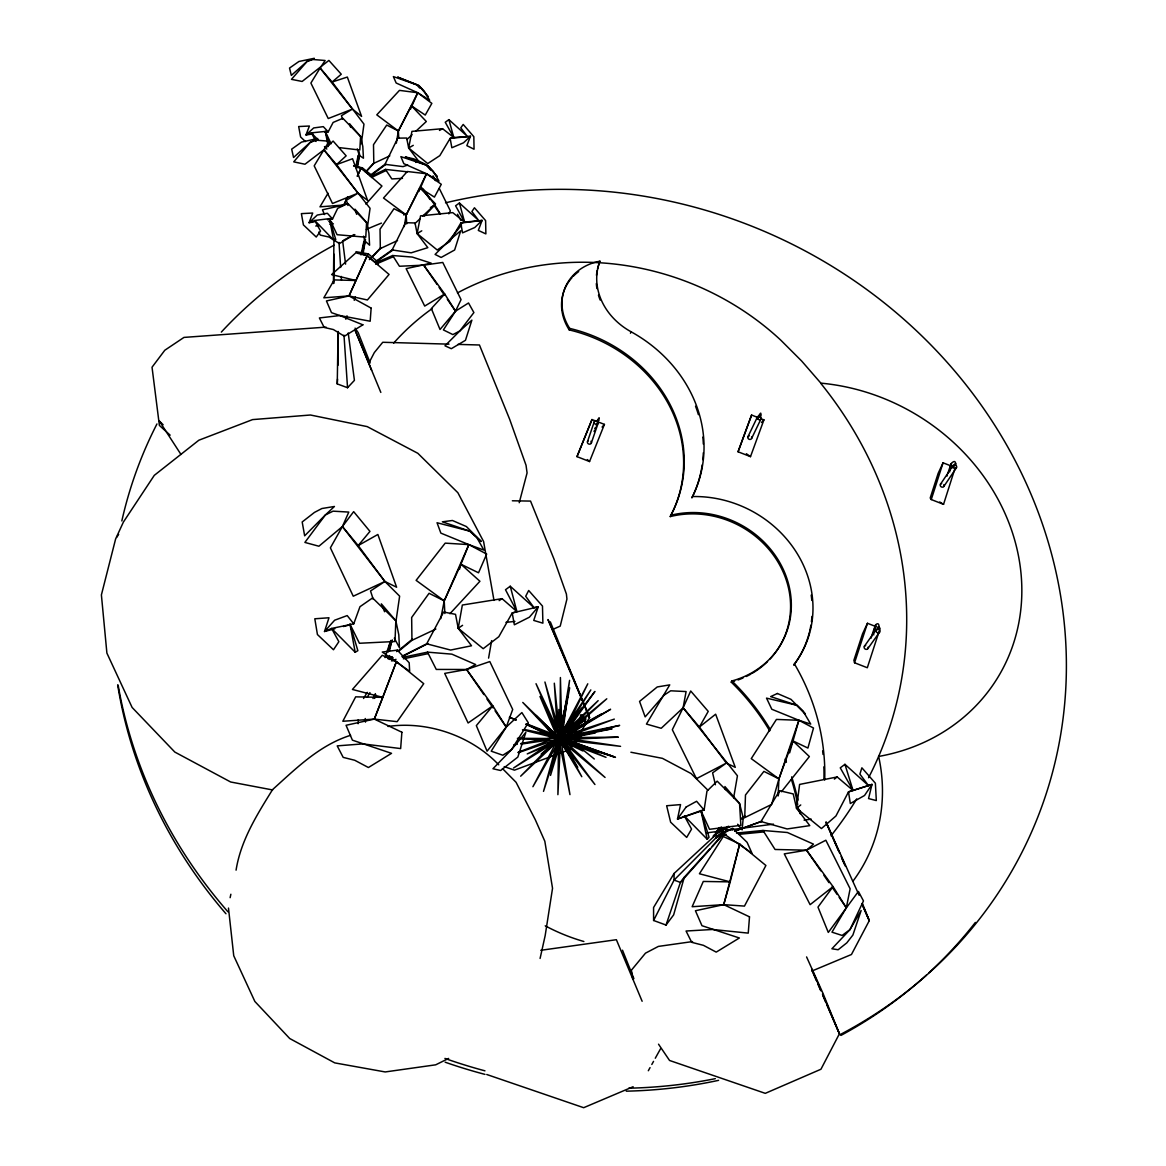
<?xml version="1.0" encoding="UTF-8"?>
<svg xmlns="http://www.w3.org/2000/svg" width="1166" height="1166" viewBox="0 0 1166 1166"><rect width="100%" height="100%" fill="white"/><g stroke="black" fill="none" stroke-linecap="round" stroke-linejoin="round"><path stroke-width="1.5" d="M558.835 739.725L558.864 709.467L560.525 735.833M558.864 739.084L541.17 754.125L560.569 740.075M333.84 283.294L334.059 254.232M560.001 726.126L560.409 677.533L561.852 731.578M333.418 283.542L333.942 238.768M337.936 365.366L338.329 331.712M558.47 746.575L557.902 794.673L560.278 744.987M348.226 332.966L354.42 380.364L347.541 387.724L337.251 383.905L338.082 331.406M558.004 739.302L558.674 739.113M580.493 719.932L580.61 716.609M581.003 719.437C585.23 716.39 578.525 721.054 581.003 719.437L581.12 716.667M581.688 718.999L581.761 716.74M582.446 716.798L582.388 718.445L583.292 717.979L558.12 736.533M358.108 723.722L358.254 719.714M583.233 716.886L584.137 718.256M337.251 383.905L337.542 379.067M878.96 629.319L879.047 626.987A64.859 7.739 -68.9 0 0 875.651 624.83A20.551 2.463 -68.7 0 0 871.075 638.152M559.593 737.029L560.7 723.911L558.15 736.883M561.05 739.186L559.869 749.986L558.951 738.836L548.224 729.785L559.082 737.393M734.682 831.169L761.966 821.258L761.004 821.534L787.123 828.953L809.787 825.63L796.538 808.198L799.599 784.427L837.173 776.95L853.046 790.446L871.979 784.441L868.553 798.564L876.322 800.576L875.375 783.217L861.878 767.811L859.896 774.122L868.553 785.665L844.942 764.328L840.263 767.855L853.046 790.446L848.498 791.874L835.935 815.996L821.447 828.56L796.538 808.198L793.201 793.929L779.588 790.679L761.004 821.534L735.425 830.833M562.857 731.825L569.576 680.361L562.493 722.731M361.271 143.739L363.967 124.121L332.121 82.014L320.096 68.051L325.154 60.501L313.129 59.51L307.197 61.317L291.325 75.396L289.532 68.065L298.933 61.477L314.281 58.3L307.197 61.317L291.471 79.346L302.125 81.46L328.885 60.428L341.259 74.216L332.121 82.014L347.337 77.058L361.591 116.411L352.453 109.079L320.096 68.051L310.885 83.048L328.244 118.538L352.453 109.079L341.463 115.682L342.44 119.063M367.159 229.104L370.059 208.306L323.886 149.802L329.176 141.203L316.511 140.212L310.273 142.325L293.57 157.497L291.675 149.161L301.557 142.092L317.72 138.492L310.273 142.325L293.73 161.855L304.967 164.231L323.886 149.802L333.112 141.071L346.156 155.836L336.551 164.61L357.977 193.192L367.567 200.348L352.54 158.736L336.551 164.61L323.886 149.802L314.193 165.834L332.485 203.482L357.977 193.192L346.404 200.261L347.949 205.478M395.872 622.003L399.632 596.147L384.911 581.484L342.41 526.536L348.794 512.078L333.068 511.16L325.358 514.964L304.647 535.806L302.183 521.974L314.456 512.413L321.889 508.522L334.438 506.481L325.358 514.964L304.88 542.423L318.901 546.227L342.41 526.536L353.662 511.655L369.957 531.39L358.195 545.557L384.911 581.484L396.615 587.227L377.871 534.48L358.195 545.557L342.41 526.536L330.386 547.845L353.254 596.22L384.911 581.484L370.526 590.973L373.251 599.368M356.679 166.986L359.143 151.682M357.481 167.7L359.682 154.101M396.323 143.185L398.364 130.986L417.749 92.741L396.163 83.005L393.379 76.592L418.842 85.57L424.278 91.137L429.686 100.32L417.749 92.741L399.457 90.38L376.793 114.851L398.364 130.986L398.743 137.952M561.312 729.785L561.91 726.258M362.028 254.086L364.666 238.666M363.165 253.139L365.512 239.424M404.208 226.627L406.22 214.923L426.523 173.749L403.83 163.677L400.885 156.638L427.616 165.601L433.315 171.329L439.028 181.094L426.523 173.749L407.298 171.504L383.512 198.031L406.22 214.923L406.701 223.901M733.633 797.85L737.437 775.784L683.116 707.791L686.089 691.569L670.683 690.797L664.066 695.155L645.148 716.886L639.566 701.422L657.26 686.949L669.736 684.879L646.445 724.071L661.209 728.284L683.116 707.791L690.709 691.001L708.228 711.377L699.396 727.045L726.36 763.089L735.265 767.33L715.647 714.204L699.396 727.045L683.116 707.791L672.316 729.712L696.437 778.669L726.36 763.089L712.601 772.854L715.399 784.747M488.583 658.12L491.644 640.615M401.978 656.691L427.849 643.647L426.698 643.821L450.615 650.06L471.53 645.775L458.209 628.285L462.348 605.037L502.05 598.654L516.932 611.625L512.209 612.966L498.815 636.709L483.19 648.69L458.209 628.285L455.527 614.351L443.634 612.019L426.698 643.821L402.445 656.064M560.89 734.216L568.046 694.309L558.631 735.746M561.502 732.525L569.678 687.838L560.744 727.467M376.006 261.913L393.059 249.961L392.126 249.932L411.175 252.818L427.835 247.658L417.122 233.564L420.562 215.856L452.743 212.62L464.607 222.123L482.068 220.447L478.322 230.416L485.872 233.9L485.61 220.607L474.445 207.781L471.909 211.527L478.512 220.287L459.419 203.015L455.585 205.77L464.607 222.123L460.789 223.041L449.916 241.406L437.206 249.99L417.122 233.564L415.023 222.968L405.608 222.706L392.126 249.932L376.487 260.907M440.763 618.65L444.231 600.869L468.849 544.609L483.875 550.104L476.763 537.439L469.811 531.171L442.351 521.829L452.408 520.488L466.371 526.536L481.208 541.418L469.811 531.171L437.046 522.747L440.865 533.124L468.849 544.609L486.674 554.069L478.526 572.783L460.949 564.242L468.849 544.609L445.193 543.137L416.116 580.362L444.231 600.869L444.844 613.505M415.664 162.424L418.813 161.374L408.654 147.98L411.933 131.379L442.555 128.697L453.793 137.515L470.437 136.378L466.852 145.648L474.052 149.219L473.833 136.684L463.208 124.456L460.774 127.823L467.027 136.058L448.895 119.646L445.252 122.255L453.793 137.515L450.149 138.36L439.815 155.646L427.718 163.575L408.654 147.98L406.672 138.04L397.766 138.127L384.969 164.333L370.759 174.915M355.717 167.54L358.093 155.748L359.274 155.399L363.442 158.197L362.801 146.45L360.6 136.509L349.581 123.858L350.645 127.269M356.883 167.19L359.274 155.399L357.292 148.869M230.125 897.689L230.868 894.249M236.071 870.157C240.779 840.394 256.986 814.743 272.582 789.586C296.193 768.321 319.484 745.118 350.572 735.309M360.95 254.888L363.865 241.551L365.118 241.158L369.578 245.195L368.922 233.156L366.59 222.56L354.974 209.18L356.636 214.296M362.553 252.833L365.118 241.158L363.544 236.144M540.091 958.452L545.163 935.657L552.538 888.288L544.828 841.254L535.281 819.698L516.072 782.299L502.459 768.554M388.03 651.605L390.377 641.402M389.473 650.963L391.834 640.761M558.966 740.191L550.541 775.39L559.855 744.433M760.319 416.481L760.713 414.775A63.168 2.609 -68.6 0 0 758.993 415.519A20.041 0.831 -68.5 0 0 757.813 418.565M519.234 502.721L527.076 472.93L526.041 465.278L509.659 419.279L479.445 344.99L457.961 344.393M779.456 790.81L778.072 795.984L778.932 778.888L798.885 720.282L771.819 709.263L766.528 698.128L796.844 705.255L803.082 711.158L810.72 724.086L798.885 720.282L776.439 719.422L751.254 758.629L778.932 778.888L771.673 804.409L741.736 819.086M789.615 752.915L798.885 720.282L813.504 728.036L807.907 748.062L792.836 740.847L778.932 778.888L763.905 771.382L745.482 794.979L744.739 817.235L744.928 816.025L741.926 817.876M709.803 848.935L684.267 877.269L673.642 914.887L666.034 925.046L653.601 920.484L653.572 907.512L674.035 873.509L722.599 828.487L725.179 827.787L726.812 830.046L725.252 832.13L722.643 831.169L674.079 880.082L653.601 920.484M459.462 569.372L460.949 564.242L479.926 581.266L449.916 613.724M769.895 659.169A92.508 83.835 27.2 0 0 774.384 556.474A92.508 83.835 27.2 0 0 670.261 516.582A142.835 127.4 17.2 0 0 569.241 329.92L569.693 328.404A53.957 46.553 18.8 0 1 599.936 261.184A64.902 55.574 20.1 0 0 630.995 331.727A140.109 124.441 18 0 1 692.502 496.556A111.397 100.917 27.3 0 1 797.369 553.865A111.397 100.917 27.3 0 1 794.454 663.964A224.688 211.338 27.7 0 1 824.697 780.025M418.929 191.384L426.523 173.749L441.287 184.301L434.422 197.112L419.964 187.93L406.22 214.923L393.991 208.699L380.029 229.177L380.335 248.577L370.292 259.056M410.447 109.269L417.749 92.741L431.843 103.366L425.255 115.055L411.481 105.873L398.364 130.986L386.733 125.053L373.499 144.701L373.805 163.342L365.483 172.437M599.936 261.184L599.455 262.744A64.83 55.531 20.1 0 0 597.531 268.938M950.684 465.788L943.061 462.815L938.134 473.396L930.206 497.999L931.255 499.544L943.542 504.339L955.26 467.566M931.255 499.544L943.061 462.815M560.219 739.754L543.502 791.379L558.325 738.544L517.398 738.311M854.547 662.769L867.46 623.285L880.111 628.212L867.315 667.739L854.547 662.769L853.891 660.277L862.548 633.838L867.46 623.285M354.231 300.332L355.368 296.922M390.756 640.469L384.999 657.537L386.5 656.983M666.034 925.046L680.405 882.414L684.267 877.269M388.249 651.852L392.301 639.901M587.504 441.608L594.266 421.742M591.293 443.08L598.129 423.258A2.07 1.836 19.2 0 0 595.826 420.649A2.07 1.836 19.2 0 0 594.645 423.593A2.07 1.836 19.2 0 0 598.129 423.258M630.471 333.228L630.995 331.727M345.806 319.222L347.031 315.797M384.605 611.742L381.326 603.857L395.828 620.735L394.997 641.504L359.419 643.268L349.975 624.116L357.86 650.686L355.193 652.246L331.596 628.445L338.854 641.694L333.476 649.754L317.429 634.537L314.805 618.782L328.987 617.761L324.512 631.491L331.596 628.445L353.75 623.839L359.973 606.699L372.581 597.939L395.828 620.735L398.801 634.785L399.457 647.742L394.312 638.094M757.754 417.457L751.589 415.052L738.063 451.781L750.496 456.635L763.919 419.862L760.844 418.667M738.063 451.781L751.589 415.052M591.978 419.541L576.995 456.635L589.544 461.547L604.425 424.395L591.978 419.541L576.995 456.635M596.263 426.115L598.639 420.037A63.693 1.355 -68.7 0 0 598.173 419.352L597.356 421.086M595.126 428.942L595.68 427.543M597.633 422.5L598.639 420.037L597.619 422.354M594.077 431.537L594.587 430.269M732.233 829.973L732.86 828.458L747.1 842.348L751.983 853.206L721.783 832.451L732.86 828.458L716.23 836.765L715.618 838.252L724.684 833.734M670.261 516.582L670.844 515.255A143.01 127.517 17.2 0 0 569.693 328.404M692.502 496.556L691.89 497.897A139.949 124.325 18 0 0 702.224 464.884M460.949 564.242L444.231 600.869L429.073 593.29L411.656 617.484L411.948 640.338L398.524 651.328M347.512 197.112L343.853 205.027L322.443 209.807L324.498 214.544M347.614 196.996L343.853 205.027L319.994 206.834L328.04 193.221M357.364 176.124L361.11 168.093L353.604 165.878M357.292 176.197L361.11 168.093L355.776 166.927M374.621 698.434L376.181 695.155M396.629 651.605L397.329 650.132L409.193 662.769L409.66 671.295L382.288 652.042L397.329 650.132M747.887 436.886L757.332 417.137M568.848 723.139L587.781 683.801L562.464 732.059M751.647 438.358L761.165 418.623M595.126 428.33L595.476 427.587M372.989 698.551L375.394 693.639M391.485 660.947L393.088 657.682M367.786 255.019L368.354 253.896L377.74 261.796L377.784 264.42L367.13 255.748L355.994 251.681L368.354 253.896M448.852 213.844L450.368 210.871L439.363 188.586M361.839 168.91L362.378 167.86L371.254 174.885L371.24 176.503L361.11 168.093L381.952 186.05L365.905 204.123M369.418 362.028L374.33 352.569L382.74 342.279L448.997 344.145M557.304 740.323L532.906 786.715L558.062 742.931M648.325 1070.738L650.06 1067.604M651.809 1064.485L653.543 1061.366M655.277 1058.232L660.495 1048.861M367.319 697.195L369.943 692.589M388.919 659.242L390.493 656.473M562.478 733.414L573.06 715.137L558.951 735.892M769.677 730.849A230.737 220.316 29.6 0 0 731.228 682.11L731.913 680.959A92.624 83.908 27.1 0 0 786.044 576.077A92.624 83.908 27.1 0 0 670.844 515.255M363.559 698.492L367.261 692.356M387.68 658.615L389.546 655.54M566.385 729.158L590.827 689.908L563.003 731.097M794.454 663.964L793.711 665.13A111.251 100.815 27.3 0 0 809.466 632.045M116.644 537.409L118.641 534.378M566.151 731.242L581.688 708.112L562.697 733.312M940.466 484.225L953.074 465.496M943.79 486.484L956.441 467.785A2.04 1.749 32 0 0 954.779 464.826A2.04 1.749 32 0 0 953.045 467.304A2.04 1.749 32 0 0 956.441 467.785M568.031 729.391L594.908 691.453L569.941 724.144M864.414 646.255L876.162 629.625M867.839 648.631L879.645 632.045M781.424 791.758L809.364 756.559L792.836 740.847M449.202 240.371L460.716 230.781L454.638 249.99L441.142 257.453L435.078 254.421L449.202 240.371L461.517 225.009M719.99 827.51L715.312 833.049L721.448 826.927M389.473 659.329L391.718 656.706M389.91 659.475L392.155 656.852M602.079 427.062L604.425 424.395M724.028 833.486L680.405 882.414L674.079 880.082L674.035 873.509M712.222 846.239L723.168 834.084M707.237 839.287L709.059 837.29L700.941 810.632L677.49 819.042L680.55 804.598L666.646 805.75L670.639 822.205L686.701 837.407L691.555 829.084L684.325 815.879L707.237 839.287L700.941 810.632L704.118 810.049L706.96 791.146L717.177 781.162L739.55 803.461L743.223 817.876L742.13 829.857L737.612 824.245M365.774 171.752L374.097 162.672L373.805 163.342L389.794 155.88M761.485 422.5L763.919 419.862M424.395 216.06L434.801 204.954L440.398 213.874M369.345 259.61L380.641 247.833L380.335 248.577L397.519 240.546M568.396 731.009L598.158 700.635L567.172 729.829M555.657 740.687L520.663 776.192L558.237 740.891M561.254 737.714L573.512 725.5L558.412 737.859M722.614 830.309L725.179 827.787M414.848 223.668L420.022 218.727M422.602 216.264L435.53 203.904L419.964 187.93M406.963 139.483L412.123 134.688M416 131.102L426.319 121.512L411.481 105.873M572.695 728.939L606.786 698.798L568.877 730.062M566.763 731.709L583.292 717.979M397.548 651.313L412.312 639.216L411.948 640.338L435.851 629.042M562.916 737.67L582.504 721.681L566.953 732.554M796.538 808.198L800.75 804.963M834.375 779.107L837.173 776.95M370.234 176.022L385.873 164.377L384.969 164.333L403.042 166.621L407.779 165.047M510.256 586.236L505.505 589.734L516.932 611.625L510.256 586.236L533.955 607.617L538.226 606.845L533.751 620.429L542.89 623.169L542.481 606.072L528.679 590.492L525.691 596.278L533.955 607.617M458.209 628.285L462.596 625.326M499.135 600.621L502.05 598.654M555.176 739.827L513.579 767.986L551.591 744.316M578.234 721.477L582.315 718.591M728.459 826.228L713.49 835.497L713.286 836.707L716.274 834.856M354.085 234.541L339.481 243.577L329.045 237.062L320.3 235.095L318.784 232.078M725.267 829.288L729.756 826.505M562.551 737.859L601.481 713.898L569.125 731.884M569.372 734.274L610.605 709.278L574.751 729.304M417.122 233.564L421.771 230.824M430.414 207.533L434.801 204.954M408.654 147.98L413.274 145.342M439.465 130.446L442.555 128.697M392.753 660.962L395.988 659.329M448.633 1058.437L435.705 1064.82L385.203 1071.948L334.744 1062.882L289.707 1038.512L254.858 1001.463L233.739 955.756L228.478 908.052M370.992 176.314L385.48 169.405L407.371 171.81M371.429 177.509L385.917 170.615L385.48 169.405L391.849 178.937L402.474 178.34M559.899 738.413L527.251 753.906L554.2 743.063M552.29 629.611L560.219 626.127L566.938 599.033L566.399 594.033L553.894 558.835L530.545 501.089L512.355 500.782M376.807 262.321L392.665 255.529L412.298 257.059L431.187 263.152L406.147 268.661L424.701 306.075L444.712 293.992L455.527 311.162L443.386 329.92L452.889 334.598L459.841 330.94L471.88 320.14L465.467 340.297L451.329 348.692L444.975 345.806L459.841 330.94L473.892 312.561L468.528 302.985L455.527 311.162L440.019 329.482L431.347 308.567L444.712 293.992L423.695 265.148L399.442 266.256L392.665 255.529L393.131 256.782L375.685 264.245M633.123 1086.727L583.67 1107.7L486.761 1074.498M812.061 970.972L851.457 954.502L869.282 920.644L862.417 903.461M557.567 741.707L560.933 740.352M518.098 752.303L549.682 740.089M564.461 737.743L614.322 719.101L565.51 735.352M725.194 834.565L721.783 835.803L726.156 834.273M518.243 752.697L555.322 739.958M334.831 628.78L324.512 631.491L334.657 620.21L347.206 615.575L353.75 623.839M343.431 626.536L348.59 625.18M577.301 735.586L580.828 734.726M584.355 733.88L619.642 725.398L569.897 735.571M559.84 739.769L566.122 738.399L559.228 738.078M402.795 657.347L427.514 652.144L451.883 654.155L475.641 664.547L466.604 669.488L444.698 673.394L468.105 722.978L492.795 705.809L466.604 669.488L436.273 669.43L427.514 652.144L428.082 653.645L403.363 658.834M566.282 738.253L569.81 737.524M576.849 736.067L612.092 728.794L562.522 736.941M333.607 240.065L335.779 239.628L329.482 218.625L314.747 220.491L309.092 222.706L312.707 213.043L301.382 213.626L303.422 224.921L316.234 237.033L320.548 231.072L314.747 220.491L333.607 240.065L329.482 218.625L332.529 218.946L337.674 208.364L347.905 203.511L366.59 222.56L365.774 237.208L337.076 234.701L329.482 218.625M562.828 739.346L595.345 732.948L560.933 737.597M513.812 744.855L517.354 744.2M520.896 743.529L542.161 739.55M547.481 738.559L552.786 737.568M314.12 221.89L309.092 222.706L317.239 215.054L327.354 213.261L332.529 218.946L327.515 219.747M520.998 744.141L547.743 740.191M692.546 941.574L658.367 946.413L645.483 953.161L631.404 970.199L632.774 978.959M540.776 950.305L616.377 939.709L642.131 1001.273M312.823 133.973L305.973 134.921L309.413 126.03L298.671 126.54L300.609 136.976L305.463 141.582M324.789 132.326L328.214 131.845L333.126 122.445L342.848 118.291L360.6 136.509L359.798 150.02L339.35 147.63M706.771 832.874L721.186 830.979M726.593 830.279L773.437 824.129M804.059 820.121L811.274 819.173M315.753 226.029L319.295 225.592M329.891 224.251L333.418 223.814M505.957 622.367L514.935 621.405M387.972 726.462C427.689 720.792 471.093 735.761 498.742 764.809M561.633 739.157L581.309 737.087L561.954 737.335M331.086 143.753L325.314 131.437L311.337 132.866L305.973 134.921L313.698 127.939L323.303 126.642L328.214 131.845L325.314 131.437L328.244 146.522M736.518 833.063L762.987 830.469L787.385 832.509L813.489 844.14L806.537 850.189L784.281 853.876L810.108 904.67L833.034 886.626L806.537 850.189L775.055 849.475L762.987 830.469L763.497 831.941L738.807 834.346M326.043 327.121L183.966 337.411L164.814 350.237L152.032 367.217L159.392 425.43L170.149 435.166M568.367 739.361L618.315 737.16L577.257 737.524M566.545 737.612L570.116 737.582M519.147 738.646L556.43 740.687M566.763 740.279L620.56 746.342L565.291 738.195M272.596 789.95L230.649 781.992L174.827 752.07L132.108 707.441L106.893 653.091L101.398 594.908L115.638 538.911L123.407 522.062L154.291 475.349L198.847 440.223L252.585 419.6L310.433 415.009L367.188 426.61L417.836 453.297L457.874 492.722L483.599 541.549L493.99 600.417M630.908 752.245L662.448 758.352L691.103 773.568L707.82 790.111M524.409 729.493L553.952 735.6M353.968 165.805L362.378 167.86M522.47 729.785L555.103 737.845M582.825 746.838L613.185 756.442L564.985 739.171M563.994 741.197L599.688 752.58L563.265 738.88M571.311 743.165L579.808 745.89M583.204 746.983L615.473 757.375L570.189 741.037M328.827 221.409L332.004 222.502M504.208 766.601L514.468 770.158L569.97 749.49L589.559 717.629L550.323 621.842M582.475 718.577L583.977 719.145M581.776 719.13L583.86 719.903M581.105 719.655L583.729 720.632M580.581 720.063L585.201 721.812L583.802 721.346M564.009 741.226L567.376 742.523M570.728 743.806L606.014 757.346L565.014 739.565M509.484 717.236L516.144 719.801M527.775 724.319L556.051 735.265M509.455 717.294L515.999 720.107M525.793 724.334L545.396 732.787M526.362 724.013L555.657 736.708M560.627 740.352L582.84 750.962L563.236 739.565M526.274 724.173L558.033 739.973M939.709 501.992L943.542 504.339M746.357 453.734L750.496 456.635M562.901 742.305L605.067 777.445L565.699 742.29M587.343 459.564L589.544 461.547M719.233 827.627L720.369 828.72M556.444 735.309L522.776 702.442L555.045 736.708M425.546 94.067L427.98 96.443L418.842 85.57L397.591 77.102L416.481 84.535L419.731 88.106M558.66 737.466L536.127 715.414L558.762 740.483M163.123 424.745L159.261 420.955L180.978 454.463M434.597 173.938L437.163 176.489L427.616 165.601L405.287 156.944L413.741 158.853L425.08 164.042L430.75 170.119M318.493 140.343L311.337 132.866L316.044 141.48M324.454 146.566L326.83 149.059M560.948 741.459L594.937 784.514L564.752 743.412M423.258 189.154L433.752 203.525M421.917 187.828L429.962 199.473M434 205.289L440.034 214.019M355.091 328.142L358.181 332.631L370.147 362.961M437.046 284.446L423.695 265.148L442.774 262.452L461.051 299.618L455.527 311.162L447.321 299.283M439.101 287.419L444.231 294.838M820.82 870.856L806.537 850.189L825.849 840.234L850.131 888.798L846.327 907.76L831.97 932.173L842.129 935.453L849.956 929.652L861.135 910.544L852.885 935.059L846.793 942.871L838.135 949.751L831.912 948.76L849.956 929.652L863.467 900.924L858.409 891.436L828.297 932.436L817.978 907.119L833.034 886.626L846.327 907.76L839.185 897.426M823.881 875.287L828.982 882.662M832.043 887.093L837.144 894.468M483.875 694.586L466.604 669.488L489.807 661.574L512.705 709.467L506.248 727.059L491.221 751.181L502.838 755.233L511.393 749.796L525.837 732.365L517.835 757.069L500.637 770.507L492.941 768.744L511.393 749.796L528.315 722.803L521.872 712.572L506.248 727.059L487.082 751.195L476.34 725.631L492.795 705.809L506.248 727.059L495.069 710.823M486.936 699.017L493.029 707.864M560.831 742.334L577.768 767.315L562.551 741.474M658.528 1044.182L669.546 1060.462L765.29 1093.344L820.951 1069.237L839.418 1033.761L822.875 993.082L806.581 956.922M560.948 742.013L581.79 776.702L560.977 737.903M457.495 214.223L460.92 220.476M433.067 175.847L435.428 180.628M559.01 736.227L539.975 696.466L558.601 740.337M557.785 730.251L536.025 683.699L556.065 730.951M826.14 822.38L859.123 895.284M700.941 810.632L709.526 829.303L740.862 825.339L739.55 803.461L724.917 786.54L725.339 789.615M826.082 822.511L838.529 850.786M842.187 859.109L844.388 864.093M861.966 904L869.282 920.644L862.082 904.189M826.024 821.972L839.724 853.221M841.167 856.5L845.496 866.367M812.017 970.564L816.331 980.548M817.774 983.871L820.66 990.517M822.832 995.516L825.717 1002.162M827.146 1005.486L839.418 1033.761L822.453 994.044M811.857 969.223L821.039 990.736M380.83 392.417L355.105 330.211L371.619 370.322M622.498 950.203L633.896 978.668M558.878 739.375L558.835 739.186M844.942 764.328L853.046 790.446M325.314 131.437L329.293 144.671M557.989 726.491L544.93 682.008L556.78 728.633M448.895 119.646L453.793 137.515M459.419 203.015L464.607 222.123M559.928 744.972L569.97 794.629L561.444 743.019M349.975 624.116L355.193 652.246M342.644 240.794L345.573 264.128M558.893 727.19L554.316 683.203L557.654 734.391M365.206 718.504L365.468 722.118M343.985 335.152L347.541 387.724M339 242.397L340.661 267.48M341.259 276.429L341.492 280.015M955.741 465.234L955.624 463.427A62.512 7.768 -68.4 0 0 951.339 463.514A19.837 2.463 -68.2 0 0 947.769 473.6M722.599 828.487L722.643 831.169M975.374 922.437A480.203 441.623 22.5 0 1 929.069 972.663M926.372 975.14A480.203 441.623 22.5 0 1 840.948 1035.408M718.591 1080.343A480.203 441.623 22.5 0 1 626.244 1091.172M484.983 1074.382A480.203 441.623 22.5 0 1 445.15 1062.197M225.971 913.765A480.203 441.623 22.5 0 1 117.679 684.938M445.514 202.826A482.826 443.546 22.5 0 1 1023.078 476.53A482.826 443.546 22.5 0 1 839.855 1034.752M715.341 1078.652A482.826 443.546 22.5 0 1 628.795 1088.199M484.954 1070.825A482.826 443.546 22.5 0 1 444.916 1058.422M227.938 911.797A482.826 443.546 22.5 0 1 118.145 685.185M121.832 520.94A482.826 443.546 22.5 0 1 156.958 423.943M221.321 332.091A482.826 443.546 22.5 0 1 334.044 245.181M343.576 240.196A482.826 443.546 22.5 0 1 354.872 234.672M366.372 229.425A482.826 443.546 22.5 0 1 381.442 223.114M403.669 214.923A482.826 443.546 22.5 0 1 407.123 213.757M822.657 750.904A224.397 211.104 27.7 0 1 823.021 754.431M823.866 766.849A224.397 211.104 27.7 0 1 823.939 779.282M791.437 779.544A230.737 220.316 29.6 0 1 797.704 804.569M798.331 807.951A230.737 220.316 29.6 0 1 798.885 811.347M731.913 680.959A231.043 220.549 29.6 0 1 770.42 729.756M785.126 759.066A231.043 220.549 29.6 0 1 786.423 762.258M791.67 776.862A231.043 220.549 29.6 0 1 797.821 800.182M799.672 810.341A231.043 220.549 29.6 0 1 800.182 813.737M569.241 329.92A53.884 46.509 18.8 0 1 571.967 277.668M573.206 276.357A53.884 46.509 18.8 0 1 578.686 271.576M767.519 661.603A92.508 83.835 27.2 0 1 752.434 673.176M750.933 674.05A92.508 83.835 27.2 0 1 746.255 676.499M743.034 677.971A92.508 83.835 27.2 0 1 738.049 679.953M734.653 681.104A92.508 83.835 27.2 0 1 731.228 682.11M393.656 343.125A265.061 237.777 20.5 0 1 432.178 308.596M457.451 292.914A265.061 237.777 20.5 0 1 780.899 340.268L801.669 361.037L820.864 383.148A205.201 182.275 31 0 1 1019.696 562.916A205.201 182.275 31 0 1 878.639 756.442A407.43 373.951 16.6 0 1 868.553 777.766M853.235 880.826A169.886 157.92 35.3 0 0 878.639 756.442A409.572 375.933 16.5 0 0 820.704 383.25M856.733 798.885A407.43 373.951 16.6 0 1 830.994 835.76M583.875 941.501A185.161 173.996 29.9 0 1 545.222 925.819M600.169 300.056A64.83 55.531 20.1 0 1 598.464 295.173M596.919 288.57A64.83 55.531 20.1 0 1 596.336 283.586M596.467 275.351A64.83 55.531 20.1 0 1 597.181 270.512M695.548 406.249A139.949 124.325 18 0 1 698.405 414.673M702.85 437.104A139.949 124.325 18 0 1 703.331 444.071M703.331 452.787A139.949 124.325 18 0 1 702.85 459.71M577.534 745.744A651.153 616.406 -54.4 0 1 594.281 758.993M811.201 595.126A111.251 100.815 27.3 0 1 811.827 600.461M811.959 616.406A111.251 100.815 27.3 0 1 811.419 621.682M810.895 625.18A111.251 100.815 27.3 0 1 809.86 630.34M868.087 647.188A2.084 1.866 35 0 1 866.586 649.36A2.084 1.866 35 0 1 864.166 647.684A2.084 1.866 35 0 1 865.668 645.512M877.838 629.451A18.918 2.259 -68.7 0 0 879.047 626.987A30.447 3.644 -68.6 0 1 875.651 624.83A18.918 2.259 -68.7 0 0 873.815 634.887M751.531 436.973A2.011 1.764 25.3 0 1 750.51 439.363A2.011 1.764 25.3 0 1 747.887 437.979A2.011 1.764 25.3 0 1 749.359 435.822M758.323 417.807A29.718 1.224 -68.5 0 1 758.993 415.519A18.467 0.758 -68.5 0 0 758.119 417.953M943.819 484.692A2.011 1.734 32.2 0 1 942.915 487.096A2.011 1.734 32.2 0 1 940.306 485.712A2.011 1.734 32.2 0 1 941.662 483.555M954.007 465.832A29.427 3.644 -68.1 0 0 955.624 463.427A18.277 2.259 -68.2 0 1 954.4 465.904M953.307 466.706A29.427 3.644 -68.1 0 1 951.339 463.514A18.277 2.259 -68.2 0 0 949.736 471.866M947.069 476.034A19.837 2.463 -68.2 0 1 947.404 474.853M590.929 441.258A2.04 1.807 19.1 0 1 590.71 443.823A2.04 1.807 19.1 0 1 587.868 443.43A2.04 1.807 19.1 0 1 588.101 440.865M580.726 715.895C580.551 718.65 580.522 713.009 580.726 715.895M581.222 715.939C581.062 718.708 581.032 713.053 581.222 715.939M581.878 716.011C581.703 718.781 581.674 713.111 581.878 716.011M582.548 716.07C582.388 718.854 582.344 713.184 582.548 716.07M583.35 716.157C583.175 718.941 583.146 713.257 583.35 716.157M371.152 308.115L370.176 321.233L339.874 315.549L331.494 312.663L326.436 300.945L349.013 295.931L367.407 299.983L389.065 274.447L367.13 255.748L355.849 252.818L331.625 274.593L355.921 280.496L367.13 255.748L349.013 295.931L323.842 297.811L334.205 279.913L355.921 280.496L349.013 295.931L371.152 308.115M401.876 732.233L400.652 748.572L362.888 743.893L337.207 745.876L343.183 757.375L354.726 760.261L368.398 767.519L391.528 753.338L352.409 740.162L346.054 725.281L374.315 719.101L397.154 721.667L423.724 683.67L396.455 661.559L382.229 655.292L352.424 689.456L382.812 697.37L396.455 661.559L374.315 719.101L342.819 721.258L355.674 696.845L382.812 697.37L374.315 719.101L401.876 732.233M749.505 916.84L748.237 933.121L712.513 929.477L686.06 931.022L691.715 942.332L703.448 945.335L716.216 952.112L739.361 937.989L701.961 925.702L695.432 910.748L723.736 904.641L744.462 906.099L765.902 865.493L739.71 843.965L723.284 836.518L699.425 873.757L730.193 881.875L739.71 843.965L723.736 904.641L692.138 906.725L703.287 881.452L730.193 881.875L723.736 904.641L749.505 916.84M597.692 420.751L597.284 421.917L598.173 419.352L597.692 420.751M871.979 784.441L864.531 795.489L850.32 803.52L848.498 791.874L871.979 784.441M686.147 807.003L677.49 819.042L704.118 810.049L696.598 801.275L686.147 807.003M538.226 606.845L529.408 617.193L514.352 624.787L512.209 612.966L538.226 606.845M482.068 220.447L474.781 227.501L462.552 232.85L460.789 223.041L482.068 220.447M470.437 136.378L463.47 142.82L451.84 147.747L450.149 138.36L470.437 136.378M579.283 720.719L577.083 722.22L579.283 720.719M580.347 719.947L578.963 720.836L580.347 719.947M362.874 324.818L344.378 336.231L333.403 329.555L324.177 327.442L319.382 317.954L339.874 315.549L362.874 324.818M777.387 693.493L770.668 696.598L796.844 705.255L805.385 713.986L790.985 699.352L777.387 693.493M585.696 718.854L583.962 718.11L585.696 718.854M585.551 719.757L583.816 719.014L585.551 719.757M585.419 720.515L583.685 719.772L585.419 720.515M585.288 721.244L583.568 720.501L585.288 721.244M573.031 677.723L547.991 619.554L589.559 717.629L573.031 677.723M875.914 631.083A2.113 1.88 34.7 0 0 879.31 632.409A2.113 1.88 34.7 0 0 878.494 629.028A2.113 1.88 34.7 0 0 875.914 631.083M757.463 418.55A2.055 1.793 25.2 0 0 760.932 419.046A2.055 1.793 25.2 0 0 759.343 416.073A2.055 1.793 25.2 0 0 757.463 418.55M759.489 417.326A29.718 1.224 -68.5 0 0 760.713 414.775A18.467 0.758 -68.5 0 1 759.634 417.326"/></g></svg>
